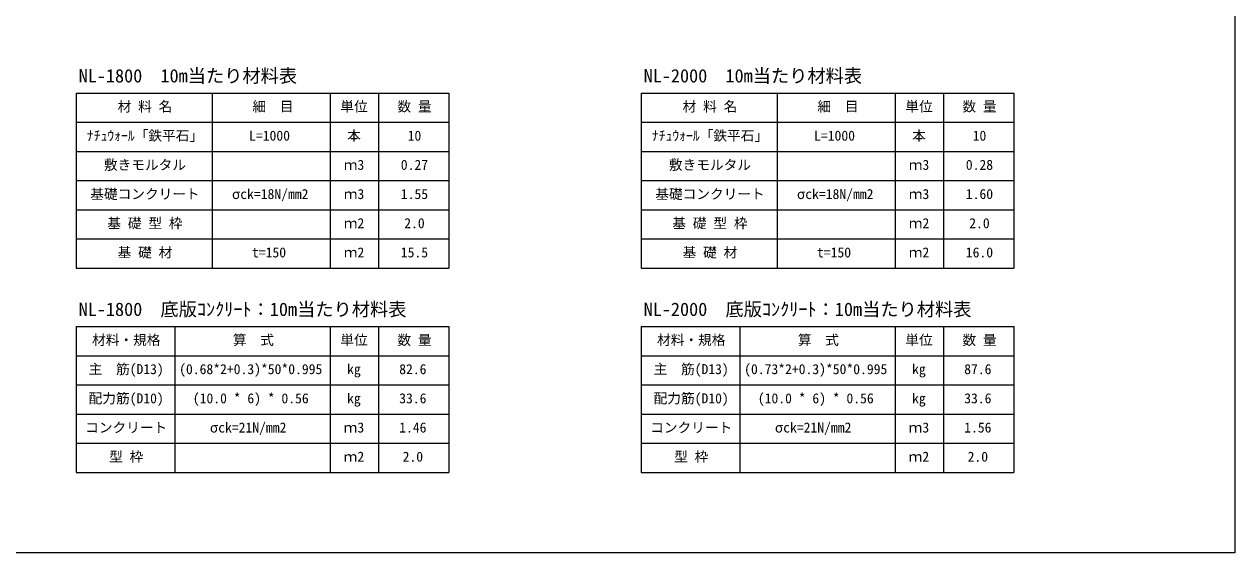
# Model space of a CAD drawing. Units: millimetres, scale not verified. Extents: x 5657 to 21657, y 2829 to 13829.
# Drawn here: x 16343 to 21657, y 2829 to 5147 of the extents above; entities that cross this region are included whole.
import ezdxf
from ezdxf.enums import TextEntityAlignment as Align

# ---------------------------------------------------------------- set-up
doc = ezdxf.new("R2010")
doc.units = ezdxf.units.MM
doc.layers.add('1', color=4, linetype='Continuous', lineweight=18)
doc.styles.add('ＭＳ ゴシック-5.0-0.0', font='')
doc.styles.get('ＭＳ ゴシック-5.0-0.0').set_extended_font_data('ＭＳ ゴシック-5.0-0.0')

msp = doc.modelspace()

# ---------------------------------------------------------------- linework, layer by layer
at = {"layer": '1'}
for p, q in [((21656.566, 13828.571), (21656.566, 2828.571)), ((16571.111, 4844.792), (18206.729, 4844.792)), ((16571.111, 4844.792), (16571.111, 4076.792)), ((17167.492, 4844.792), (17167.492, 4076.792)), ((17686.114, 4844.792), (17686.114, 4076.792)), ((17898.324, 4844.792), (17898.324, 4076.792)), ((18206.729, 4844.792), (18206.729, 4076.792)), ((19051.111, 4844.792), (20686.729, 4844.792)), ((19051.111, 4844.792), (19051.111, 4076.792)), ((19647.492, 4844.792), (19647.492, 4076.792)), ((20166.114, 4844.792), (20166.114, 4076.792)), ((20378.324, 4844.792), (20378.324, 4076.792)), ((20686.729, 4844.792), (20686.729, 4076.792)), ((16571.111, 4716.792), (18206.729, 4716.792)), ((19051.111, 4716.792), (20686.729, 4716.792)), ((16571.111, 4588.792), (18206.729, 4588.792)), ((19051.111, 4588.792), (20686.729, 4588.792)), ((16571.111, 4460.792), (18206.729, 4460.792)), ((19051.111, 4460.792), (20686.729, 4460.792)), ((16571.111, 4332.792), (18206.729, 4332.792)), ((19051.111, 4332.792), (20686.729, 4332.792)), ((16571.111, 4204.792), (18206.729, 4204.792)), ((19051.111, 4204.792), (20686.729, 4204.792)), ((16571.111, 4076.792), (18206.729, 4076.792)), ((19051.111, 4076.792), (20686.729, 4076.792)), ((16571.111, 3820.792), (18206.729, 3820.792)), ((16571.111, 3820.792), (16571.111, 3180.792)), ((17004.743, 3820.792), (17004.743, 3180.792)), ((17686.114, 3820.792), (17686.114, 3180.792)), ((17898.324, 3820.792), (17898.324, 3180.792)), ((18206.729, 3820.792), (18206.729, 3180.792)), ((19051.111, 3820.792), (20686.729, 3820.792)), ((19051.111, 3820.792), (19051.111, 3180.792)), ((19484.743, 3820.792), (19484.743, 3180.792)), ((20166.114, 3820.792), (20166.114, 3180.792)), ((20378.324, 3820.792), (20378.324, 3180.792)), ((20686.729, 3820.792), (20686.729, 3180.792)), ((16571.111, 3692.792), (18206.729, 3692.792)), ((19051.111, 3692.792), (20686.729, 3692.792)), ((16571.111, 3564.792), (18206.729, 3564.792)), ((19051.111, 3564.792), (20686.729, 3564.792)), ((16571.111, 3436.792), (18206.729, 3436.792)), ((19051.111, 3436.792), (20686.729, 3436.792)), ((16571.111, 3308.792), (18206.729, 3308.792)), ((19051.111, 3308.792), (20686.729, 3308.792)), ((16571.111, 3180.792), (18206.729, 3180.792)), ((19051.111, 3180.792), (20686.729, 3180.792)), ((21656.566, 2828.571), (5656.566, 2828.571))]:
    msp.add_line(p, q, dxfattribs=at)

# ---------------------------------------------------------------- texts
at = {"layer": '1', "color": 7, "style": 'ＭＳ ゴシック-5.0-0.0'}
for s, height, p in [('NL-1800  10m当たり材料表', 58.65, (16581.833, 4873.589)), ('NL-2000  10m当たり材料表', 58.65, (19061.833, 4873.589)), ('材 料 名', 43.99, (16752.932, 4750.792)), ('細\u3000目', 43.99, (17344.722, 4750.792)), ('単位', 43.99, (17730.636, 4750.792)), ('数 量', 43.99, (17980.948, 4750.792)), ('材 料 名', 43.99, (19232.932, 4750.792)), ('細\u3000目', 43.99, (19824.722, 4750.792)), ('単位', 43.99, (20210.636, 4750.792)), ('数 量', 43.99, (20460.948, 4750.792)), ('ﾅﾁｭｳｫｰﾙ「鉄平石」', 43.99, (16617.932, 4622.792)), ('L=1000', 43.99, (17329.968, 4622.792)), ('本', 43.99, (17760.636, 4622.792)), ('10', 43.99, (18025.948, 4622.792)), ('ﾅﾁｭｳｫｰﾙ「鉄平石」', 43.99, (19097.932, 4622.792)), ('L=1000', 43.99, (19809.968, 4622.792)), ('本', 43.99, (20240.636, 4622.792)), ('10', 43.99, (20505.948, 4622.792)), ('敷きモルタル', 43.99, (16692.932, 4494.792)), ('ｍ3', 43.99, (17745.636, 4494.792)), ('0.27', 43.99, (17995.948, 4494.792)), ('敷きモルタル', 43.99, (19172.932, 4494.792)), ('ｍ3', 43.99, (20225.636, 4494.792)), ('0.28', 43.99, (20475.948, 4494.792)), ('基礎コンクリート', 43.99, (16632.932, 4366.792)), ('σck=18N/mm2', 43.99, (17254.722, 4366.792)), ('ｍ3', 43.99, (17745.636, 4366.792)), ('1.55', 43.99, (17995.948, 4366.792)), ('基礎コンクリート', 43.99, (19112.932, 4366.792)), ('σck=18N/mm2', 43.99, (19734.722, 4366.792)), ('ｍ3', 43.99, (20225.636, 4366.792)), ('1.60', 43.99, (20475.948, 4366.792)), ('基 礎 型 枠', 43.99, (16707.932, 4238.792)), ('ｍ2', 43.99, (17745.636, 4238.792)), ('2.0', 43.99, (18010.948, 4238.792)), ('基 礎 型 枠', 43.99, (19187.932, 4238.792)), ('ｍ2', 43.99, (20225.636, 4238.792)), ('2.0', 43.99, (20490.948, 4238.792)), ('基 礎 材', 43.99, (16752.932, 4110.792)), ('t=150', 43.99, (17342.704, 4110.792)), ('ｍ2', 43.99, (17745.636, 4110.792)), ('15.5', 43.99, (17995.948, 4110.792)), ('基 礎 材', 43.99, (19232.932, 4110.792)), ('t=150', 43.99, (19822.704, 4110.792)), ('ｍ2', 43.99, (20225.636, 4110.792)), ('16.0', 43.99, (20475.948, 4110.792)), ('NL-1800  底版ｺﾝｸﾘｰﾄ：10m当たり材料表', 58.65, (16581.833, 3849.589)), ('NL-2000  底版ｺﾝｸﾘｰﾄ：10m当たり材料表', 58.65, (19061.833, 3849.589)), ('材料・規格', 43.99, (16640.744, 3726.792)), ('算\u3000式', 43.99, (17258.919, 3726.792)), ('単位', 43.99, (17730.636, 3726.792)), ('数 量', 43.99, (17980.948, 3726.792)), ('材料・規格', 43.99, (19120.744, 3726.792)), ('算\u3000式', 43.99, (19738.919, 3726.792)), ('単位', 43.99, (20210.636, 3726.792)), ('数 量', 43.99, (20460.948, 3726.792)), ('主\u3000筋(D13)', 43.99, (16625.744, 3598.792)), ('(0.68*2+0.3)*50*0.995', 43.99, (17022.976, 3598.792)), ('kg', 43.99, (17760.14, 3598.792)), ('82.6', 43.99, (17988.83, 3598.792)), ('主\u3000筋(D13)', 43.99, (19105.744, 3598.792)), ('(0.73*2+0.3)*50*0.995', 43.99, (19502.976, 3598.792)), ('kg', 43.99, (20240.14, 3598.792)), ('87.6', 43.99, (20468.83, 3598.792)), ('配力筋(D10)', 43.99, (16625.744, 3470.792)), ('(10.0 * 6) * 0.56', 43.99, (17082.976, 3470.792)), ('kg', 43.99, (17760.14, 3470.792)), ('33.6', 43.99, (17988.83, 3470.792)), ('配力筋(D10)', 43.99, (19105.744, 3470.792)), ('(10.0 * 6) * 0.56', 43.99, (19562.976, 3470.792)), ('kg', 43.99, (20240.14, 3470.792)), ('33.6', 43.99, (20468.83, 3470.792)), ('コンクリート', 43.99, (16610.744, 3342.792)), ('σck=21N/mm2', 43.99, (17157.976, 3342.792)), ('コンクリート', 43.99, (19090.744, 3342.792)), ('σck=21N/mm2', 43.99, (19637.976, 3342.792)), ('ｍ3', 43.99, (17745.14, 3342.792)), ('1.46', 43.99, (17988.83, 3342.792)), ('ｍ3', 43.99, (20225.14, 3342.792)), ('1.56', 43.99, (20468.83, 3342.792)), ('型 枠', 43.99, (16715.744, 3214.792)), ('ｍ2', 43.99, (17745.14, 3214.792)), ('2.0', 43.99, (18003.83, 3214.792)), ('型 枠', 43.99, (19195.744, 3214.792)), ('ｍ2', 43.99, (20225.14, 3214.792)), ('2.0', 43.99, (20483.83, 3214.792))]:
    msp.add_text(s, height=height, dxfattribs=at).set_placement(p, align=Align.BOTTOM_LEFT)

doc.saveas('drawing.dxf')
